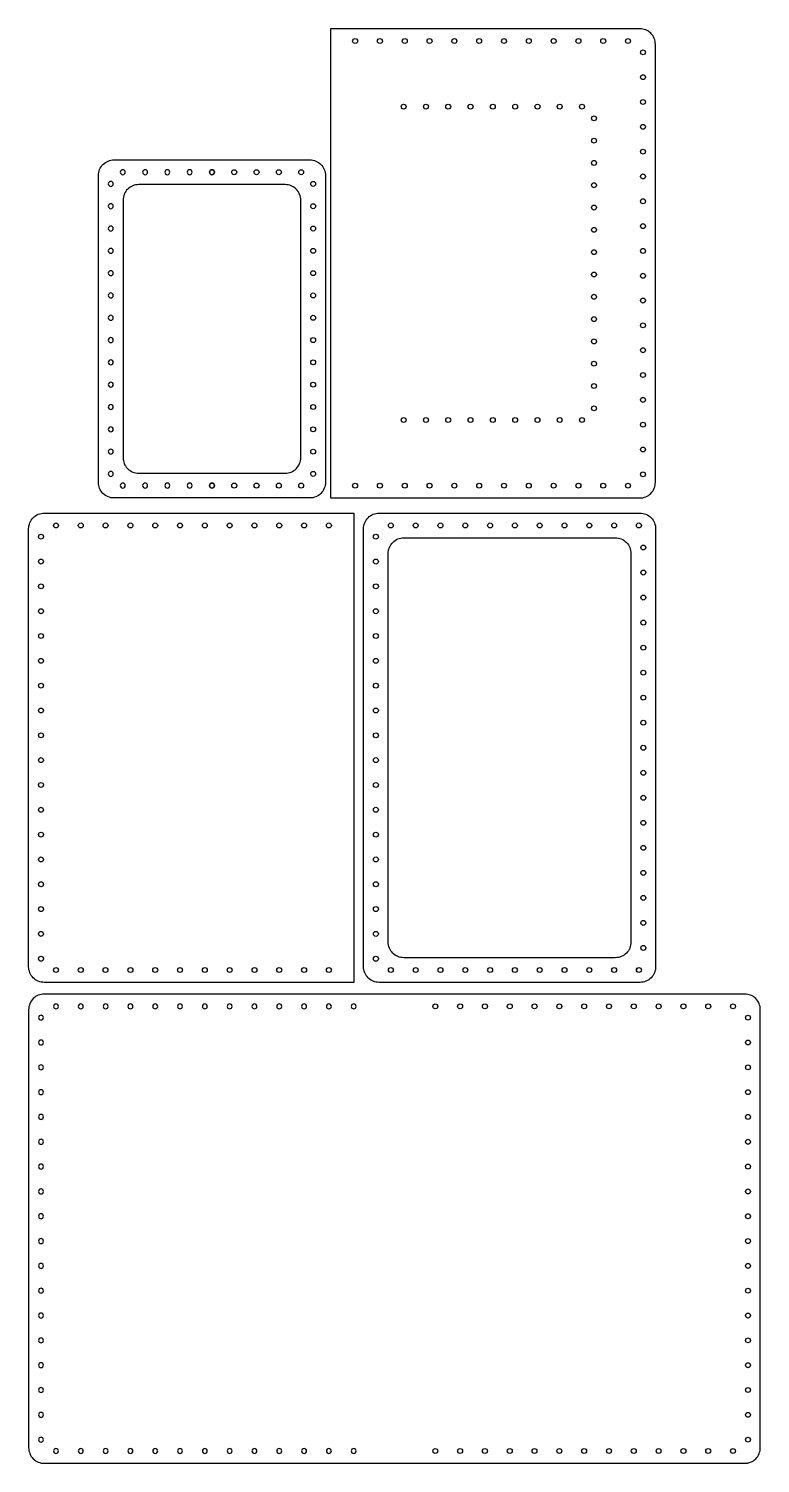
# Model space of a CAD drawing. Header units: millimetres. Extents: x 2846 to 3069, y 1012 to 1448.
import ezdxf

# ---------------------------------------------------------------- set-up
doc = ezdxf.new("R2010")
doc.units = ezdxf.units.MM

# ---------------------------------------------------------------- blocks, each defined once
blk = doc.blocks.new('*U15')
blk.add_circle((0, 0), 0.75)
blk = doc.blocks.new('*U17')
at = {"color": 0, "linetype": 'ByBlock', "lineweight": -2, "transparency": 16777216}
for p, rotation in [((155.08, 154.54), 180), ((162.62, 154.54), 180), ((170.16, 154.54), 180), ((177.7, 154.54), 180), ((185.24, 154.54), 180), ((192.77, 154.54), 180), ((200.31, 154.54), 180), ((207.85, 154.54), 180), ((215.39, 154.54), 180), ((222.93, 154.54), 180), ((230.46, 154.54), 180), ((238, 154.54), 180), ((245.54, 154.54), 180), ((250.08, 151.12), 90.00000000000006), ((250.08, 143.58), 90.00000000000006), ((250.08, 136.04), 90.00000000000006), ((250.08, 128.5), 90.00000000000006), ((250.08, 120.97), 90.00000000000006), ((250.08, 113.43), 90.00000000000006), ((250.08, 105.89), 90.00000000000006), ((250.08, 98.35), 90.00000000000006), ((250.08, 90.81), 90.00000000000006), ((250.08, 83.28), 90.00000000000006), ((250.08, 75.74), 90.00000000000006), ((250.08, 68.2), 90.00000000000006), ((250.08, 60.66), 90.00000000000006), ((250.08, 53.12), 90.00000000000006), ((250.08, 45.58), 90.00000000000006), ((250.08, 38.05), 90.00000000000006), ((250.08, 30.51), 90.00000000000006), ((250.08, 22.97), 90.00000000000006)]:
    blk.add_blockref('*U15', p, dxfattribs=dict(at, rotation=rotation))
for p in [(155.08, 19.54), (162.62, 19.54), (170.16, 19.54), (177.7, 19.54), (185.24, 19.54), (192.77, 19.54), (200.31, 19.54), (207.85, 19.54), (215.39, 19.54), (222.93, 19.54), (230.46, 19.54), (238, 19.54), (245.54, 19.54)]:
    blk.add_blockref('*U15', p, dxfattribs=at)
blk = doc.blocks.new('*U18')
blk.add_circle((0, 0), 0.75)
blk = doc.blocks.new('*U19')
at = {"color": 0, "linetype": 'ByBlock', "lineweight": -2, "transparency": 16777216}
for p, rotation in [((155.08, 154.54), 180), ((162.62, 154.54), 180), ((170.16, 154.54), 180), ((177.7, 154.54), 180), ((185.24, 154.54), 180), ((192.77, 154.54), 180), ((200.31, 154.54), 180), ((207.85, 154.54), 180), ((215.39, 154.54), 180), ((222.93, 154.54), 180), ((230.46, 154.54), 180), ((238, 154.54), 180), ((245.54, 154.54), 180), ((250.08, 151.12), 90.00000000000006), ((250.08, 143.58), 90.00000000000006), ((250.08, 136.04), 90.00000000000006), ((250.08, 128.5), 90.00000000000006), ((250.08, 120.97), 90.00000000000006), ((250.08, 113.43), 90.00000000000006), ((250.08, 105.89), 90.00000000000006), ((250.08, 98.35), 90.00000000000006), ((250.08, 90.81), 90.00000000000006), ((250.08, 83.28), 90.00000000000006), ((250.08, 75.74), 90.00000000000006), ((250.08, 68.2), 90.00000000000006), ((250.08, 60.66), 90.00000000000006), ((250.08, 53.12), 90.00000000000006), ((250.08, 45.58), 90.00000000000006), ((250.08, 38.05), 90.00000000000006), ((250.08, 30.51), 90.00000000000006), ((250.08, 22.97), 90.00000000000006)]:
    blk.add_blockref('*U18', p, dxfattribs=dict(at, rotation=rotation))
for p in [(155.08, 19.54), (162.62, 19.54), (170.16, 19.54), (177.7, 19.54), (185.24, 19.54), (192.77, 19.54), (200.31, 19.54), (207.85, 19.54), (215.39, 19.54), (222.93, 19.54), (230.46, 19.54), (238, 19.54), (245.54, 19.54)]:
    blk.add_blockref('*U18', p, dxfattribs=at)
blk = doc.blocks.new('*U20')
blk.add_circle((0, 0), 0.75)
blk = doc.blocks.new('*U21')
at = {"color": 0, "linetype": 'ByBlock', "lineweight": -2, "transparency": 16777216}
for p, rotation in [((84.03, 425.56), 180), ((90.81, 425.56), 180), ((97.58, 425.56), 180), ((104.35, 425.56), 180), ((111.13, 425.56), 180), ((114.78, 422.01), 90.00000000000003), ((114.78, 415.23), 90.00000000000003), ((114.78, 408.46), 90.00000000000003), ((114.78, 401.69), 90.00000000000003), ((114.78, 394.91), 90.00000000000003), ((114.78, 388.14), 90.00000000000003), ((114.78, 381.36), 90.00000000000003), ((114.78, 374.59), 90.00000000000003), ((114.78, 367.82), 90.00000000000003), ((114.78, 361.04), 90.00000000000003), ((114.78, 354.27), 90.00000000000003), ((114.78, 347.49), 90.00000000000003), ((114.78, 340.72), 90.00000000000003), ((114.78, 333.95), 90.00000000000003)]:
    blk.add_blockref('*U20', p, dxfattribs=dict(at, rotation=rotation))
for p in [(84.03, 330.4), (90.81, 330.4), (97.58, 330.4), (104.35, 330.4), (111.13, 330.4)]:
    blk.add_blockref('*U20', p, dxfattribs=at)
blk = doc.blocks.new('*U22')
blk.add_circle((0, 0), 0.75)
blk = doc.blocks.new('*U23')
at = {"color": 0, "linetype": 'ByBlock', "lineweight": -2, "transparency": 16777216}
for p, rotation in [((84.03, 425.56), 180), ((90.81, 425.56), 180), ((97.58, 425.56), 180), ((104.35, 425.56), 180), ((111.13, 425.56), 180), ((114.78, 422.01), 90.00000000000003), ((114.78, 415.23), 90.00000000000003), ((114.78, 408.46), 90.00000000000003), ((114.78, 401.69), 90.00000000000003), ((114.78, 394.91), 90.00000000000003), ((114.78, 388.14), 90.00000000000003), ((114.78, 381.36), 90.00000000000003), ((114.78, 374.59), 90.00000000000003), ((114.78, 367.82), 90.00000000000003), ((114.78, 361.04), 90.00000000000003), ((114.78, 354.27), 90.00000000000003), ((114.78, 347.49), 90.00000000000003), ((114.78, 340.72), 90.00000000000003), ((114.78, 333.95), 90.00000000000003)]:
    blk.add_blockref('*U22', p, dxfattribs=dict(at, rotation=rotation))
for p in [(84.03, 330.4), (90.81, 330.4), (97.58, 330.4), (104.35, 330.4), (111.13, 330.4)]:
    blk.add_blockref('*U22', p, dxfattribs=at)
blk = doc.blocks.new('*U24')
blk.add_circle((0, 0), 0.75)
blk = doc.blocks.new('*U25')
at = {"color": 0, "linetype": 'ByBlock', "lineweight": -2, "transparency": 16777216}
for p, rotation in [((84.03, 425.56), 180), ((90.81, 425.56), 180), ((97.58, 425.56), 180), ((104.35, 425.56), 180), ((111.13, 425.56), 180), ((114.78, 422.01), 90.00000000000003), ((114.78, 415.23), 90.00000000000003), ((114.78, 408.46), 90.00000000000003), ((114.78, 401.69), 90.00000000000003), ((114.78, 394.91), 90.00000000000003), ((114.78, 388.14), 90.00000000000003), ((114.78, 381.36), 90.00000000000003), ((114.78, 374.59), 90.00000000000003), ((114.78, 367.82), 90.00000000000003), ((114.78, 361.04), 90.00000000000003), ((114.78, 354.27), 90.00000000000003), ((114.78, 347.49), 90.00000000000003), ((114.78, 340.72), 90.00000000000003), ((114.78, 333.95), 90.00000000000003)]:
    blk.add_blockref('*U24', p, dxfattribs=dict(at, rotation=rotation))
for p in [(84.03, 330.4), (90.81, 330.4), (97.58, 330.4), (104.35, 330.4), (111.13, 330.4)]:
    blk.add_blockref('*U24', p, dxfattribs=at)
blk = doc.blocks.new('*U26')
blk.add_circle((0, 0), 0.75)
blk = doc.blocks.new('*U27')
at = {"color": 0, "linetype": 'ByBlock', "lineweight": -2, "transparency": 16777216}
blk.add_blockref('*U26', (380.03, 550.64), dxfattribs=at)
for p, rotation in [((381.36, 543.94), 270), ((381.36, 536.34), 270), ((381.36, 528.74), 270), ((381.36, 521.14), 270), ((381.36, 513.54), 270), ((381.36, 505.94), 270), ((381.36, 498.34), 270), ((381.36, 490.74), 270), ((381.36, 483.14), 270), ((381.36, 475.54), 270), ((381.36, 467.94), 270), ((381.36, 460.34), 270), ((381.36, 452.74), 270), ((381.36, 445.14), 270), ((381.36, 437.54), 270), ((381.36, 429.95), 270), ((381.36, 422.35), 270), ((380.03, 415.64), 180)]:
    blk.add_blockref('*U26', p, dxfattribs=dict(at, rotation=rotation))

msp = doc.modelspace()

# ---------------------------------------------------------------- linework, layer by layer
for points in [[(2937.91, 1305.05), (3031.91, 1305.05, 0.414214), (3036.66, 1309.8), (3036.66, 1442.8, 0.414214), (3031.91, 1447.55), (2937.91, 1447.55)], [(2931.69, 1407.71, -0.414214), (2936.44, 1402.96), (2936.44, 1309.8, -0.414214), (2931.69, 1305.05), (2872.19, 1305.05, -0.414214), (2867.44, 1309.8), (2867.44, 1402.96, -0.414214), (2872.19, 1407.71)], [(2874.94, 1395.46), (2874.94, 1317.3, 0.414214), (2879.69, 1312.55), (2924.19, 1312.55, 0.414214), (2928.94, 1317.3), (2928.94, 1395.46, 0.414214), (2924.19, 1400.21), (2879.69, 1400.21, 0.414214)], [(2945, 1157.96), (2851, 1157.96, -0.414214), (2846.25, 1162.71), (2846.25, 1295.71, -0.414214), (2851, 1300.46), (2945, 1300.46)], [(3032, 1157.96), (2952.75, 1157.96, -0.414214), (2948, 1162.71), (2948, 1295.71, -0.414214), (2952.75, 1300.46), (3032, 1300.46, -0.414214), (3036.75, 1295.71), (3036.75, 1162.71, -0.414214)], [(3024.5, 1165.46), (2960.25, 1165.46, -0.414214), (2955.5, 1170.21), (2955.5, 1288.21, -0.414214), (2960.25, 1292.96), (3024.5, 1292.96, -0.414214), (3029.25, 1288.21), (3029.25, 1170.21, -0.414214)], [(3063.8, 1154.42), (2851, 1154.42, 0.414214), (2846.25, 1149.67), (2846.25, 1016.67, 0.414214), (2851, 1011.92), (3063.8, 1011.92, 0.414214), (3068.55, 1016.67), (3068.55, 1149.67, 0.414214)]]:
    msp.add_lwpolyline(points, format="xyb", close=True)
for centre in [(2945.44, 1443.8), (2952.98, 1443.8), (2960.52, 1443.8), (2968.06, 1443.8), (2975.6, 1443.8), (2983.13, 1443.8), (2990.67, 1443.8), (2998.21, 1443.8), (3005.75, 1443.8), (3013.29, 1443.8), (3020.83, 1443.8), (3028.36, 1443.8), (3032.91, 1440.38), (3032.91, 1432.84), (2960.18, 1423.88), (2966.96, 1423.88), (2973.73, 1423.88), (2980.51, 1423.88), (2987.28, 1423.88), (3032.91, 1425.3), (3032.91, 1417.76), (3032.91, 1410.22), (3032.91, 1402.69), (3032.91, 1395.15), (3032.91, 1387.61), (3032.91, 1380.07), (3032.91, 1372.53), (3032.91, 1365), (3032.91, 1357.46), (3032.91, 1349.92), (3032.91, 1342.38), (3032.91, 1334.84), (2960.18, 1328.72), (2966.96, 1328.72), (2973.73, 1328.72), (2980.51, 1328.72), (2987.28, 1328.72), (3032.91, 1327.3), (3032.91, 1319.77), (3032.91, 1312.23), (2945.44, 1308.8), (2952.98, 1308.8), (2960.52, 1308.8), (2968.06, 1308.8), (2975.6, 1308.8), (2983.13, 1308.8), (2990.67, 1308.8), (2998.21, 1308.8), (3005.75, 1308.8), (3013.29, 1308.8), (3020.83, 1308.8), (3028.36, 1308.8), (2850, 1293.29), (2854.55, 1296.71), (2862.08, 1296.71), (2869.62, 1296.71), (2877.16, 1296.71), (2884.7, 1296.71), (2892.24, 1296.71), (2899.77, 1296.71), (2907.31, 1296.71), (2914.85, 1296.71), (2922.39, 1296.71), (2929.93, 1296.71), (2937.47, 1296.71), (2951.75, 1293.29), (2956.29, 1296.71), (2963.83, 1296.71), (2971.37, 1296.71), (2978.91, 1296.71), (2986.45, 1296.71), (2993.98, 1296.71), (3001.52, 1296.71), (3009.06, 1296.71), (3016.6, 1296.71), (3024.14, 1296.71), (2850, 1285.75), (2951.75, 1285.75), (2850, 1278.21), (2951.75, 1278.21), (2850, 1270.67), (2951.75, 1270.67), (2850, 1263.14), (2951.75, 1263.14), (2850, 1255.6), (2951.75, 1255.6), (2850, 1248.06), (2951.75, 1248.06), (2850, 1240.52), (2951.75, 1240.52), (2850, 1232.98), (2951.75, 1232.98), (2850, 1225.45), (2951.75, 1225.45), (2850, 1217.91), (2951.75, 1217.91), (2850, 1210.37), (2951.75, 1210.37), (2850, 1202.83), (2951.75, 1202.83), (2850, 1195.29), (2951.75, 1195.29), (2850, 1187.75), (2951.75, 1187.75), (2850, 1180.22), (2951.75, 1180.22), (2850, 1172.68), (2951.75, 1172.68), (2850, 1165.14), (2951.75, 1165.14), (2854.55, 1161.71), (2862.08, 1161.71), (2869.62, 1161.71), (2877.16, 1161.71), (2884.7, 1161.71), (2892.24, 1161.71), (2899.77, 1161.71), (2907.31, 1161.71), (2914.85, 1161.71), (2922.39, 1161.71), (2929.93, 1161.71), (2937.47, 1161.71), (2956.29, 1161.71), (2963.83, 1161.71), (2971.37, 1161.71), (2978.91, 1161.71), (2986.45, 1161.71), (2993.98, 1161.71), (3001.52, 1161.71), (3009.06, 1161.71), (3016.6, 1161.71), (3024.14, 1161.71), (3031.68, 1161.71)]:
    msp.add_circle(centre, 0.75)

# ---------------------------------------------------------------- block references
for name, p in [('*U21', (2903.25, 998.33)), ('*U23', (2817.91, 978.41)), ('*U27', (2651.64, 746.07)), ('*U19', (2814.72, 996.13))]:
    msp.add_blockref(name, p)
at = {"xscale": -1}
for name, p in [('*U25', (2985.98, 978.41)), ('*U17', (3100.09, 996.13))]:
    msp.add_blockref(name, p, dxfattribs=at)

doc.saveas('drawing.dxf')
